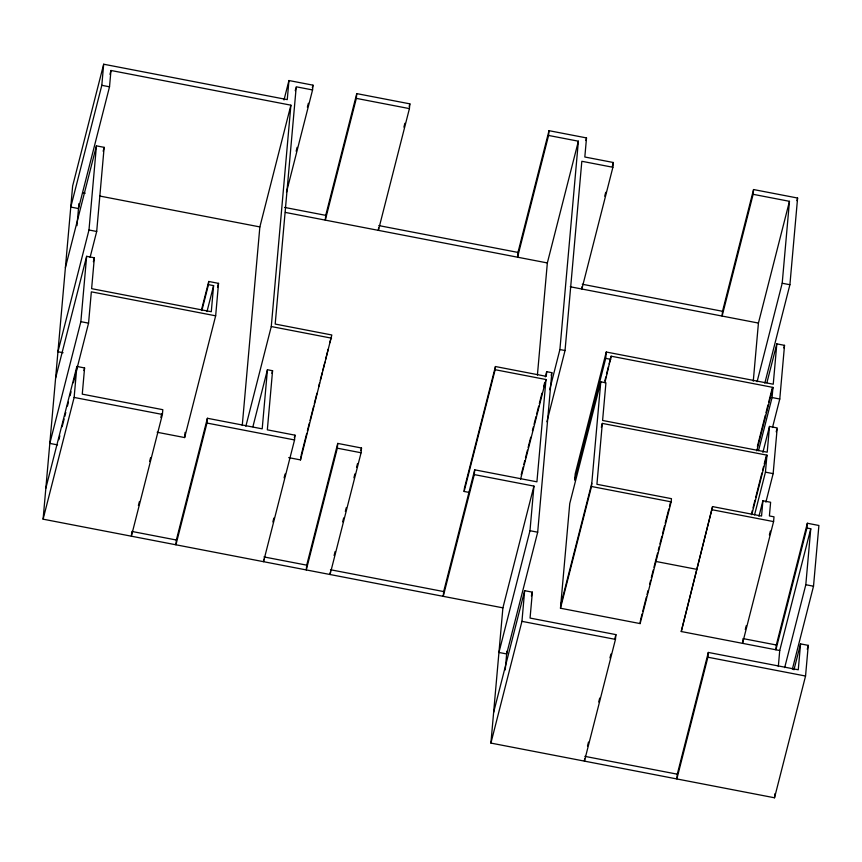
<?xml version="1.0" encoding="UTF-8"?>
<svg xmlns="http://www.w3.org/2000/svg" width="862" height="862" viewBox="0 0 862 862"><rect width="100%" height="100%" fill="white"/><g stroke="black" fill="none" stroke-linecap="round" stroke-linejoin="round"><path stroke-width="1.29" d="M793.956 669.785L800.561 643.882L808.265 645.369L805.55 676.034L774.518 797.781L490.909 743.087L502.902 607.85L43.1 519.172L72.645 185.966L103.677 64.219L287.262 99.615L288.953 80.532L312.981 85.166L312.561 89.939L286.475 192.258M76.966 225.661L78.927 203.529M43.1 519.172L74.132 397.436L76.88 366.458L84.584 367.945L82.267 394.149L162.821 409.687L162.401 414.45L131.369 536.196M57.528 444.889L49.824 443.402L80.856 321.666L86.642 256.316L94.357 257.803L91.62 288.662L211.287 311.732L213.604 285.634L208.464 284.643L208.744 281.465L218.539 283.361L215.662 315.815L184.63 437.562L157.153 432.261M63.088 352.73L57.948 351.739L88.98 229.992L96.436 145.861L104.151 147.348L96.695 231.479L90.09 257.382M245.853 426.259L271.271 326.536L290.893 105.175L110.972 70.479L109.517 86.803L78.485 208.55L70.781 207.063L101.813 85.316L103.677 64.219M76.018 372.362L88.56 323.153L91.34 291.841L215.662 315.815M131.477 535.011L131.692 532.619M184.63 437.562L185.093 432.368M207.386 418.275L176.354 540.021L175.934 544.795L206.966 423.048L207.386 418.275L262.199 428.845L267.435 369.744L272.575 370.735L267.339 429.836L294.976 435.17L294.556 439.943L263.524 561.679L263.74 559.298M242.254 425.472L259.861 226.921L290.893 105.175M288.716 457.625L300.515 459.909L300.795 456.72M356.76 93.613L325.728 215.349L325.297 220.122L356.329 98.376L356.76 93.613L409.849 103.849L409.418 108.612L378.386 230.359L378.601 227.977M337.742 443.413L306.71 565.16L306.279 569.933L337.311 448.186L337.742 443.413L361.512 448.003L361.081 452.765L330.049 574.512L330.265 572.131M300.515 459.909L331.827 334.984L275.193 324.058L296.237 86.793L312.561 89.939M474.703 469.822L443.671 591.569L443.251 596.342L474.283 474.596L474.703 469.822L536.918 481.826L545.991 379.517L495.154 369.712L495.434 366.533L546.282 376.338L546.691 371.684L551.831 372.675L537.683 532.199L506.651 653.946L498.947 652.459L529.979 530.712L533.934 486.103L474.283 474.596M469.337 492.461L464.122 491.459L464.402 488.28L495.434 366.533M549.008 130.679L517.976 252.426L517.545 257.199L548.577 135.453L549.008 130.679L586.516 137.92L584.824 157.003L613.324 162.498L612.893 167.271L581.861 289.018L582.076 286.626M505.24 669.936L506.888 651.263M537.403 375.132L547.348 262.942L578.38 141.196L548.577 135.453M490.909 743.087L521.941 621.351L524.656 590.675L532.371 592.162L530.065 618.065L615.888 634.615L615.468 639.388L584.436 761.124L584.651 758.743M549.676 389.699L559.901 349.541L578.38 141.196M546.885 421.766L565.041 350.532L581.828 161.28L612.893 167.271M754.552 514.894L765.445 472.15L766.954 455.147L602.322 423.404L596.924 484.293L671.455 498.667L671.175 501.856L640.143 623.592L560.472 608.227L569.75 503.559L600.782 381.812L605.932 382.803L602.592 420.462L767.212 452.205L769.497 426.442L777.212 427.929L773.149 473.637L765.887 502.137M560.472 608.227L591.504 486.491L600.782 381.812M606.266 352.019L575.234 473.755L574.674 480.123L605.706 358.376L606.266 352.019L773.246 384.215L776.824 343.863L784.528 345.35L779.776 399.02L772.503 427.52M604.898 382.685L611.126 356.189L772.955 387.394L772.061 397.533L758.528 450.632M640.143 623.592L640.423 620.414M778.321 666.498L779.733 650.519L681.249 631.523L712.562 506.597L761.555 516.047L762.902 500.779L770.617 502.266L769.4 515.939L774.001 516.823L773.58 521.596L742.548 643.343L742.861 639.766M708.316 652.437L677.284 774.184L676.853 778.946L707.885 657.21L708.316 652.437L798.266 669.785L800.561 643.882M753.56 189.543L722.528 311.29L722.108 316.063L753.14 194.316L753.56 189.543L797.598 198.034L789.904 284.729L764.82 383.159M681.249 631.523L712.562 506.597M753.269 381.209L758.431 323.067L789.463 201.32L753.14 194.316M757.105 381.672L782.2 283.242L789.463 201.32M807.349 523.256L776.317 645.002L775.897 649.776L806.929 528.029L807.349 523.256L818.9 525.486L813.512 586.214L792.383 669.106M774.518 797.781L774.873 793.783M784.679 667.619L805.808 584.727L810.765 528.772L806.929 528.029M109.98 74.358L110.972 70.479M65.404 267.608L96.436 145.861M103.16 151.238L104.151 147.348M55.61 378.062L86.642 256.316M93.365 261.692L94.357 257.803M45.848 488.204L76.88 366.458M58.853 439.717L59.844 435.827M62.15 426.765L64.133 418.986M64.79 416.4L65.781 412.51M67.43 406.034L68.421 402.155M70.07 395.68L71.061 391.79M73.378 382.728L75.36 374.959M83.926 370.541L84.584 367.945M138.394 505.52L139.385 501.641M149.622 461.493L150.613 457.603M160.849 417.456L161.84 413.566M201.482 309.964L208.744 281.465M201.859 310.546L208.464 284.643M206.999 311.538L213.604 285.634M217.547 287.24L218.539 283.361M283.997 99.96L288.953 80.532M295.246 90.672L295.903 88.086M296.14 151.216L297.131 147.337M307.368 107.179L308.359 103.3M312.324 87.752L312.981 85.166M252.911 426.733L267.435 369.744M271.918 373.332L272.575 370.735M272.866 521.941L273.857 518.062M284.083 477.904L285.074 474.025M294.319 437.756L294.976 435.17M301.118 455.427L306.732 433.414M307.4 430.817L309.372 423.048M310.04 420.462L313.671 406.217M314.328 403.621L316.968 393.266M318.617 386.79L319.608 382.9M320.265 380.314L322.248 372.535M322.916 369.949L324.888 362.18M325.556 359.583L328.196 349.229M329.844 342.753L330.836 338.863M403.901 127.156L404.892 123.277M409.181 106.435L409.849 103.849M334.111 555.494L335.092 551.605M342.688 521.822L343.679 517.933M345.328 511.457L346.319 507.578M353.916 477.785L354.907 473.895M356.556 467.43L357.547 463.54M360.844 450.589L361.512 448.003M464.122 491.459L495.154 369.712M585.858 140.506L586.516 137.92M545.366 376.866L546.691 371.684M521.187 474.768L523.169 466.999M523.827 464.402L524.818 460.523M525.475 457.927L527.458 450.158M528.115 447.572L530.766 437.206M532.414 430.731L533.406 426.841M534.063 424.255L536.045 416.486M536.703 413.889L538.685 406.121M539.343 403.535L541.982 393.169M543.631 386.693L544.622 382.814M520.573 479.24L545.991 379.517M551.174 375.261L551.831 372.675M604.736 196.17L605.727 192.291M612.332 166.388L613.324 162.498M502.902 607.85L533.934 486.103M493.624 712.411L524.656 590.675M531.38 596.041L532.371 592.162M604.855 380.799L605.846 376.909M606.503 374.323L608.486 366.544M609.143 363.958L611.126 356.189M601.331 427.283L602.322 423.404M560.753 605.049L591.785 483.302M587.496 745.996L588.487 742.107M598.724 701.959L599.715 698.069M609.951 657.921L610.942 654.042M614.897 638.494L615.888 634.615M640.757 619.121L642.071 613.938M642.74 611.352L646.371 597.097M647.028 594.511L648.019 590.621M649.668 584.145L650.659 580.266M651.316 577.669L653.299 569.901M653.956 567.315L657.587 553.07M658.256 550.473L659.247 546.594M659.904 543.997L661.887 536.229M662.544 533.643L664.527 525.863M665.184 523.277L668.815 509.033M669.472 506.447L670.464 502.557M796.93 200.62L797.598 198.034M766.911 382.717L776.824 343.863M757.396 446.387L765.316 415.301M765.984 412.704L767.956 404.935M768.624 402.349L772.255 388.105M756.782 450.858L772.955 387.394M783.87 347.946L784.528 345.35M762.892 452.345L769.497 426.442M751.362 514.377L752.354 510.487M753.022 507.901L754.993 500.122M755.662 497.536L761.933 472.926M762.59 470.34L763.581 466.45M764.238 463.864L766.221 456.095M751.761 514.722L766.954 455.147M776.22 431.819L776.877 429.222M758.948 516.316L762.902 500.779M745.285 629.508L746.276 625.618M769.378 534.957L770.369 531.078M779.733 650.519L810.765 528.772M807.285 649.248L808.265 645.369M356.329 98.376L409.418 108.612M101.813 85.316L109.517 86.803M782.2 283.242L789.904 284.729M284.525 207.408L325.728 215.349M378.817 225.585L517.976 252.426M285.387 212.429L547.348 262.942M582.292 284.244L722.528 311.29M82.558 192.722L85.187 193.228M99.636 196.019L259.861 226.921M570.213 286.766L758.431 323.067M88.98 229.992L96.695 231.479M559.901 349.541L565.041 350.532M605.706 358.376L610.846 359.368M772.061 397.533L779.776 399.02M271.271 326.536L331.547 338.163M80.856 321.666L88.56 323.153M765.445 472.15L773.149 473.637M591.504 486.491L671.175 501.856M712.281 509.776L773.58 521.596M74.132 397.436L162.401 414.45M206.966 423.048L294.556 439.943M337.311 448.186L361.081 452.765M529.979 530.712L537.683 532.199M805.808 584.727L813.512 586.214M655.583 561.399L696.41 569.276M742.969 638.57L776.317 645.002M131.789 531.423L176.354 540.021M263.944 556.917L306.71 565.16M330.48 569.739L443.671 591.569M521.941 621.351L615.468 639.388M707.885 657.21L805.55 676.034M584.856 756.351L677.284 774.184"/></g></svg>
